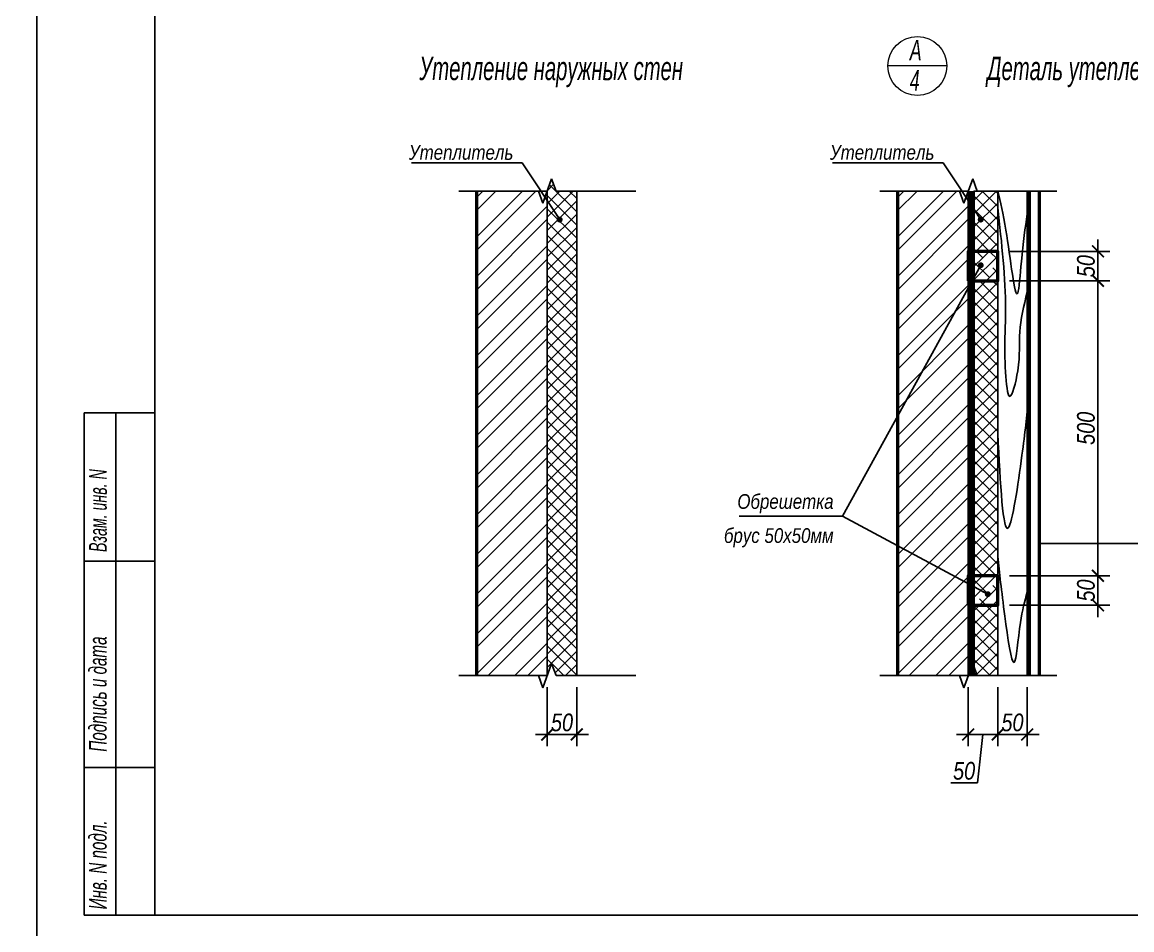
# Model space of a CAD drawing. Header units: millimetres. Extents: x 1582001 to 3303937, y 226471 to 491235.
# Drawn here: x 1875750 to 1894565, y 380605 to 395993 of the extents above; entities that cross this region are included whole.
import ezdxf
from ezdxf.enums import TextEntityAlignment as Align

# ---------------------------------------------------------------- set-up
doc = ezdxf.new("R2010")
doc.units = ezdxf.units.MM
doc.linetypes.add('ACAD_ISO03W100', pattern=[30, 12, -18])
doc.layers.get('Defpoints').update_dxf_attribs({"color": 255, "lineweight": 30})
doc.layers.add('A0-02', color=254, linetype='Continuous')
doc.layers.add('Формуляр', color=138, linetype='Continuous')
doc.layers.add('Размеры', color=7, linetype='Continuous', lineweight=18)
doc.layers.add('Штриховка', color=252, linetype='Continuous', lineweight=15)
doc.styles.add('Arch-Dim', font='ARIALNI.TTF', dxfattribs={"width": 0.98, "height": 300})
doc.styles.add('STYLE1', font='ARIALNI.TTF', dxfattribs={"height": 300})
doc.styles.add('стиль1', font='ARIALNI.TTF', dxfattribs={"width": 0.98, "height": 300})
doc.dimstyles.new('М_1', dxfattribs={"dimtxt": 250, "dimasz": 200, "dimexe": 200, "dimexo": 200, "dimgap": 50, "dimtad": 1, "dimdec": 4, "dimtxsty": 'стиль1', "dimblk": 'ARCHTICK', "dimcen": 50, "dimdle": 200, "dimadec": 0, "dimazin": 0, "dimtfac": 1, "dimtdec": 4, "dimtmove": 1, "dimatfit": 3, "dimldrblk": 'NONE', "dimfxl": 0, "dimarcsym": 0})
doc.dimstyles.new('М_10', dxfattribs={"dimtxt": 270, "dimasz": 200, "dimexe": 200, "dimexo": 200, "dimgap": 50, "dimtad": 1, "dimdec": 0, "dimlfac": 0.1, "dimzin": 0, "dimdsep": 46, "dimtxsty": 'стиль1', "dimblk": 'ARCHTICK', "dimcen": 200, "dimdle": 200, "dimadec": 0, "dimazin": 0, "dimtfac": 1, "dimtdec": 0, "dimtofl": 0, "dimtmove": 1, "dimatfit": 3, "dimldrblk": 'NONE', "dimfxl": 0, "dimtolj": 1, "dimtzin": 0, "dimarcsym": 0})
pattern_1 = [(45, (2482601.43, -611881.78), (-112.253202, 112.253202), []), (135, (2482601.43, -611881.78), (-336.759605, 112.253202), [396.875, -238.125])]
pattern_2 = [(45, (2482601.43, -611881.78), (-112.253202, 112.253202), []), (135, (2482601.43, -611881.78), (-112.253202, -112.253202), [])]

# ---------------------------------------------------------------- blocks, each defined once
blk = doc.blocks.new('_ArchTick')
at = {"color": 0, "linetype": 'ByBlock', "const_width": 0.15}
blk.add_lwpolyline([(-0.5, -0.5), (0.5, 0.5)], dxfattribs=at)
blk = doc.blocks.new('*D602')
at = {"layer": 'Defpoints', "color": 0, "lineweight": -3, "transparency": 16777216}
for p in [(1892291, 386607), (1893991, 386607), (1892291, 386107)]:
    blk.add_point(p, dxfattribs=at)
at = {"layer": 'Размеры', "color": 0, "lineweight": -2, "transparency": 16777216}
for p, q in [((1893991, 385907), (1893991, 386807)), ((1892491, 386607), (1894191, 386607)), ((1892491, 386107), (1894191, 386107))]:
    blk.add_line(p, q, dxfattribs=at)
at = {"layer": 'Размеры', "color": 0, "lineweight": -2, "transparency": 16777216, "xscale": 200, "yscale": 200, "zscale": 200}
for p, rotation in [((1893991, 386607), 90), ((1893991, 386107), 270)]:
    blk.add_blockref('_ArchTick', p, dxfattribs=dict(at, rotation=rotation))
at = {"layer": 'Размеры', "color": 0, "transparency": 16777216, "insert": (1893788, 386357), "char_height": 300, "attachment_point": 5, "rotation": 90, "style": 'стиль1'}
blk.add_mtext('\\A1;50', dxfattribs=at)
blk = doc.blocks.new('_None')
blk = doc.blocks.new('*D603')
at = {"layer": 'Defpoints', "color": 0, "lineweight": -3, "transparency": 16777216}
for p in [(1892291, 391607), (1893991, 391607), (1892291, 386607)]:
    blk.add_point(p, dxfattribs=at)
at = {"layer": 'Размеры', "color": 0, "lineweight": -2, "transparency": 16777216}
for p, q in [((1893991, 386407), (1893991, 391807)), ((1892491, 391607), (1894191, 391607)), ((1892491, 386607), (1894191, 386607))]:
    blk.add_line(p, q, dxfattribs=at)
at = {"layer": 'Размеры', "color": 0, "lineweight": -2, "transparency": 16777216, "xscale": 200, "yscale": 200, "zscale": 200}
for p, rotation in [((1893991, 391607), 90), ((1893991, 386607), 270)]:
    blk.add_blockref('_ArchTick', p, dxfattribs=dict(at, rotation=rotation))
at = {"layer": 'Размеры', "color": 0, "transparency": 16777216, "insert": (1893788, 389107), "char_height": 300, "attachment_point": 5, "rotation": 90, "style": 'стиль1'}
blk.add_mtext('\\A1;500', dxfattribs=at)
blk = doc.blocks.new('*D604')
at = {"layer": 'Defpoints', "color": 0, "lineweight": -3, "transparency": 16777216}
for p in [(1892291, 392107), (1893991, 392107), (1892291, 391607)]:
    blk.add_point(p, dxfattribs=at)
at = {"layer": 'Размеры', "color": 0, "lineweight": -2, "transparency": 16777216}
for p, q in [((1893991, 391407), (1893991, 392307)), ((1892491, 392107), (1894191, 392107)), ((1892491, 391607), (1894191, 391607))]:
    blk.add_line(p, q, dxfattribs=at)
at = {"layer": 'Размеры', "color": 0, "lineweight": -2, "transparency": 16777216, "xscale": 200, "yscale": 200, "zscale": 200}
for p, rotation in [((1893991, 392107), 90), ((1893991, 391607), 270)]:
    blk.add_blockref('_ArchTick', p, dxfattribs=dict(at, rotation=rotation))
at = {"layer": 'Размеры', "color": 0, "transparency": 16777216, "insert": (1893788, 391857), "char_height": 300, "attachment_point": 5, "rotation": 90, "style": 'стиль1'}
blk.add_mtext('\\A1;50', dxfattribs=at)
blk = doc.blocks.new('*D605')
at = {"layer": 'Defpoints', "color": 0, "lineweight": -3, "transparency": 16777216}
for p in [(1891791, 384916), (1892291, 384916), (1892291, 383916)]:
    blk.add_point(p, dxfattribs=at)
at = {"layer": 'Размеры', "color": 0, "lineweight": -2, "transparency": 16777216}
for p, q in [((1891791, 384716), (1891791, 383716)), ((1892291, 384716), (1892291, 383716)), ((1891591, 383916), (1892491, 383916)), ((1892041, 383916), (1891948, 383096)), ((1891948, 383096), (1891494, 383096))]:
    blk.add_line(p, q, dxfattribs=at)
at = {"layer": 'Размеры', "color": 0, "lineweight": -2, "transparency": 16777216, "xscale": 200, "yscale": 200, "zscale": 200, "rotation": 180}
blk.add_blockref('_ArchTick', (1891791, 383916), dxfattribs=at)
at = {"layer": 'Размеры', "color": 0, "lineweight": -2, "transparency": 16777216, "xscale": 200, "yscale": 200, "zscale": 200}
blk.add_blockref('_ArchTick', (1892291, 383916), dxfattribs=at)
at = {"layer": 'Размеры', "color": 0, "transparency": 16777216, "insert": (1891721, 383299), "char_height": 300, "attachment_point": 5, "style": 'стиль1'}
blk.add_mtext('\\A1;50', dxfattribs=at)
blk = doc.blocks.new('*D606')
at = {"layer": 'Defpoints', "color": 0, "lineweight": -3, "transparency": 16777216}
for p in [(1892291, 384916), (1892791, 384916), (1892791, 383916)]:
    blk.add_point(p, dxfattribs=at)
at = {"layer": 'Размеры', "color": 0, "lineweight": -2, "transparency": 16777216}
for p, q in [((1892291, 384716), (1892291, 383716)), ((1892791, 384716), (1892791, 383716)), ((1892091, 383916), (1892991, 383916))]:
    blk.add_line(p, q, dxfattribs=at)
at = {"layer": 'Размеры', "color": 0, "lineweight": -2, "transparency": 16777216, "xscale": 200, "yscale": 200, "zscale": 200, "rotation": 180}
blk.add_blockref('_ArchTick', (1892291, 383916), dxfattribs=at)
at = {"layer": 'Размеры', "color": 0, "lineweight": -2, "transparency": 16777216, "xscale": 200, "yscale": 200, "zscale": 200}
blk.add_blockref('_ArchTick', (1892791, 383916), dxfattribs=at)
at = {"layer": 'Размеры', "color": 0, "transparency": 16777216, "insert": (1892541, 384119), "char_height": 300, "attachment_point": 5, "style": 'стиль1'}
blk.add_mtext('\\A1;50', dxfattribs=at)
blk = doc.blocks.new('*D601')
at = {"layer": 'Defpoints', "color": 0, "lineweight": -3, "transparency": 16777216}
for p in [(1884653, 384916), (1885153, 384916), (1885153, 383916)]:
    blk.add_point(p, dxfattribs=at)
at = {"layer": 'Размеры', "color": 0, "lineweight": -2, "transparency": 16777216}
for p, q in [((1884653, 384716), (1884653, 383716)), ((1885153, 384716), (1885153, 383716)), ((1884453, 383916), (1885353, 383916))]:
    blk.add_line(p, q, dxfattribs=at)
at = {"layer": 'Размеры', "color": 0, "lineweight": -2, "transparency": 16777216, "xscale": 200, "yscale": 200, "zscale": 200, "rotation": 180}
blk.add_blockref('_ArchTick', (1884653, 383916), dxfattribs=at)
at = {"layer": 'Размеры', "color": 0, "lineweight": -2, "transparency": 16777216, "xscale": 200, "yscale": 200, "zscale": 200}
blk.add_blockref('_ArchTick', (1885153, 383916), dxfattribs=at)
at = {"layer": 'Размеры', "color": 0, "transparency": 16777216, "insert": (1884903, 384119), "char_height": 300, "attachment_point": 5, "style": 'стиль1'}
blk.add_mtext('\\A1;50', dxfattribs=at)

msp = doc.modelspace()

# ---------------------------------------------------------------- hatches: boundary and pattern name
h = msp.add_hatch()
h.set_pattern_fill('ANSI37', color=256, scale=50, style=0)
h.set_pattern_definition([(45, (521407.74, 138055.65), (-112.253202, 112.253202), []), (135, (521407.74, 138055.65), (-112.253202, -112.253202), [])])
h.paths.add_polyline_path([(1885152.6, 393128.9), (1884802.6, 393128.9), (1884727.6, 393335), (1884652.6, 393128.9), (1884652.6, 384915.5), (1884727.6, 385121.6), (1884802.6, 384915.5), (1885152.6, 384915.5)])
h = msp.add_hatch()
h.set_pattern_fill('ANSI32', color=256, scale=50, style=0)
h.set_pattern_definition([(45, (2475462.6, -611881.78), (-336.7596, 336.7596), []), (45, (2475687.1, -611881.78), (-336.7596, 336.7596), [])])
h.paths.add_polyline_path([(1883452.6, 393128.9), (1884652.6, 393128.9), (1884652.6, 384915.5), (1883452.6, 384915.5)])
h = msp.add_hatch()
h.set_pattern_fill('ANSI32', color=256, scale=50, style=0)
h.set_pattern_definition([(45, (2482601.43, -611881.78), (-336.7596, 336.7596), []), (45, (2482825.94, -611881.78), (-336.7596, 336.7596), [])])
h.paths.add_polyline_path([(1890591.4, 393128.9), (1891791.4, 393128.9), (1891791.4, 384915.5), (1890591.4, 384915.5)])
h = msp.add_hatch()
h.set_pattern_fill('ANSI37', color=256, scale=50, style=0)
h.set_pattern_definition(pattern_2)
h.paths.add_polyline_path([(1892291.4, 393128.9), (1891891.4, 393128.9), (1891891.4, 392107.4), (1892291.4, 392107.4)])
h = msp.add_hatch()
h.set_pattern_fill('ANSI38', color=256, scale=50, style=0)
h.set_pattern_definition(pattern_1)
h.paths.add_polyline_path([(1891791.4, 391607.4), (1892291.4, 391607.4), (1892291.4, 392107.4), (1891791.4, 392107.4)])
h = msp.add_hatch()
h.set_pattern_fill('ANSI37', color=256, scale=50, style=0)
h.set_pattern_definition(pattern_2)
h.paths.add_polyline_path([(1891791.4, 391607.4), (1892291.4, 391607.4), (1892291.4, 386607.4), (1891791.4, 386607.4)])
h = msp.add_hatch()
h.set_pattern_fill('ANSI38', color=256, scale=50, style=0)
h.set_pattern_definition(pattern_1)
h.paths.add_polyline_path([(1891791.4, 386107.4), (1892291.4, 386107.4), (1892291.4, 386607.4), (1891791.4, 386607.4)])
h = msp.add_hatch()
h.set_pattern_fill('ANSI37', color=256, scale=50, style=0)
h.set_pattern_definition(pattern_2)
h.paths.add_polyline_path([(1892291.4, 386107.4), (1891791.4, 386107.4), (1891791.4, 384915.5), (1892291.4, 384915.5)])

# ---------------------------------------------------------------- linework, layer by layer
for p, q in [((1884577.6, 392922.9), (1884727.6, 393335)), ((1884727.6, 393335), (1884802.6, 393128.9)), ((1891716.4, 392922.9), (1891866.4, 393335)), ((1891866.4, 393335), (1891941.4, 393128.9)), ((1884502.6, 393128.9), (1884577.6, 392922.9)), ((1891641.4, 393128.9), (1891716.4, 392922.9)), ((1884577.6, 384709.5), (1884727.6, 385121.6)), ((1884727.6, 385121.6), (1884802.6, 384915.5)), ((1891716.4, 384709.5), (1891866.4, 385121.6)), ((1891866.4, 385121.6), (1891941.4, 384915.5)), ((1884502.6, 384915.5), (1884577.6, 384709.5)), ((1891641.4, 384915.5), (1891716.4, 384709.5))]:
    msp.add_line(p, q)
at = {"linetype": 'Continuous'}
for points in [[(1883152.6, 393128.9), (1884502.6, 393128.9)], [(1884802.6, 393128.9), (1886152.6, 393128.9)], [(1890291.4, 393128.9), (1891641.4, 393128.9)], [(1891941.4, 393128.9), (1893291.4, 393128.9)], [(1883152.6, 384915.5), (1884502.6, 384915.5)], [(1884802.6, 384915.5), (1886152.6, 384915.5)], [(1890291.4, 384915.5), (1891641.4, 384915.5)], [(1891941.4, 384915.5), (1893291.4, 384915.5)]]:
    msp.add_lwpolyline(points, dxfattribs=at)
at = {"lineweight": 50}
for points in [[(1883452.6, 393128.9), (1883452.6, 384915.5)], [(1890591.4, 393128.9), (1890591.4, 384915.5)], [(1892991.4, 393128.9), (1892991.4, 384915.5)]]:
    msp.add_lwpolyline(points, dxfattribs=at)
for points in [[(1883452.6, 393128.9), (1884652.6, 393128.9), (1884652.6, 384915.5), (1883452.6, 384915.5)], [(1890591.4, 393128.9), (1891791.4, 393128.9), (1891791.4, 384915.5), (1890591.4, 384915.5)], [(1892291.4, 393128.9), (1891891.4, 393128.9), (1891891.4, 392107.4), (1892291.4, 392107.4)], [(1891791.4, 391607.4), (1892291.4, 391607.4), (1892291.4, 386607.4), (1891791.4, 386607.4)], [(1892291.4, 386107.4), (1891791.4, 386107.4), (1891791.4, 384915.5), (1892291.4, 384915.5)]]:
    msp.add_lwpolyline(points, close=True)
for points in [[(1884652.6, 393128.9), (1884652.6, 384915.5)], [(1885152.6, 393128.9), (1885152.6, 384915.5)], [(1891791.4, 393128.9), (1891791.4, 384915.5)], [(1891891.4, 393128.9), (1891891.4, 384915.5)], [(1892291.4, 393128.9), (1892291.4, 384915.5)], [(1892791.4, 393128.9), (1892791.4, 384915.5)], [(1892841.4, 393128.9), (1892841.4, 384915.5)], [(1892991.4, 387152.3), (1895104.9, 387152.3), (1903978.2, 387152.3)]]:
    msp.add_lwpolyline(points)
at = {"linetype": 'ACAD_ISO03W100', "ltscale": 30}
for points, const_width in [([(1891841.4, 393128.9), (1891841.4, 384915.5)], 100), ([(1892816.4, 393128.9), (1892816.4, 384915.5)], 50)]:
    msp.add_lwpolyline(points, dxfattribs=dict(at, const_width=const_width))
at = {"lineweight": 50}
for points in [[(1891791.4, 391607.4), (1892291.4, 391607.4), (1892291.4, 392107.4), (1891791.4, 392107.4)], [(1891791.4, 386107.4), (1892291.4, 386107.4), (1892291.4, 386607.4), (1891791.4, 386607.4)]]:
    msp.add_lwpolyline(points, close=True, dxfattribs=at)
for points in [[(1892291.4, 393128.9), (1892430.5, 392466.1), (1892630.7, 391400.6), (1892691.6, 391935.8), (1892791.4, 392743.6)], [(1892291.4, 392853.3), (1892424.8, 391131.3), (1892424.8, 390059.2), (1892493.3, 389648.7), (1892630.2, 390082.1), (1892664.5, 390743.5), (1892791.4, 391416.4)], [(1892291.4, 389022.2), (1892469.8, 387419), (1892702.5, 388651.9), (1892816.4, 389609)], [(1892291.4, 386936.8), (1892411.8, 385920.1), (1892568.5, 385137.1), (1892676.3, 385812.5), (1892791.4, 386331.2)]]:
    msp.add_spline(points, degree=3)
at = {"layer": 'Формуляр'}
for p, q in [((1876800.3, 380854.9), (1876800.3, 389367.1)), ((1878000.3, 389367.1), (1876800.3, 389367.1)), ((1877339.7, 380854.9), (1877339.7, 389367.1)), ((1878000.3, 386854.9), (1876800.3, 386854.9)), ((1878000.3, 383354.9), (1876800.3, 383354.9)), ((1878000.3, 383354.9), (1876800.3, 383354.9)), ((1878000.3, 380854.9), (1876800.3, 380854.9))]:
    msp.add_line(p, q, dxfattribs=at)
at = {"layer": 'Формуляр', "color": 0}
for points in [[(1834000.4, 410054.8), (1876000.3, 410054.8), (1876000.3, 380354.9), (1834000.4, 380354.9)], [(1878000.3, 380854.9), (1878000.3, 409544.8), (1917500.3, 409544.8), (1917500.3, 380854.9)]]:
    msp.add_lwpolyline(points, close=True, dxfattribs=at)
at = {"layer": 'Формуляр'}
msp.add_lwpolyline([(1876000.3, 410054.8), (1918000.3, 410054.8), (1918000.3, 380354.9), (1876000.3, 380354.9)], close=True, dxfattribs=at)
at = {"layer": 'Штриховка', "color": 0}
msp.add_line((1891429.5, 395250.8), (1890429.5, 395250.8), dxfattribs=at)
msp.add_circle((1890929.5, 395250.8), 500, dxfattribs=at)

# ---------------------------------------------------------------- texts
at = {"ltscale": 2, "style": 'STYLE1', "width": 0.75}
for s, p in [('Утепление наружных стен', (1884719.4, 395210.1)), ('Деталь утепления стены сауны', (1894832.1, 395210.1))]:
    msp.add_text(s, height=400, dxfattribs=at).set_placement(p, align=Align.MIDDLE_CENTER)
at = {"char_height": 250, "attachment_point": 9, "style": 'STYLE1'}
for s, insert in [('Утеплитель', (1884077.7, 393656.9)), ('Утеплитель', (1891216.5, 393656.9)), ('Обрешетка', (1889508.2, 387666.3)), ('брус 50х50мм', (1889508.2, 387088.6))]:
    msp.add_mtext(s, dxfattribs=dict(at, insert=insert))
at = {"layer": 'A0-02', "color": 0, "style": 'Arch-Dim', "width": 0.75}
for s, p in [('А', (1890800.1, 395343.4)), ('4', (1890800.1, 394832.2))]:
    msp.add_text(s, height=350, dxfattribs=at).set_placement(p)
at = {"layer": 'Формуляр', "linetype": 'Continuous', "style": 'STYLE1'}
for s, width, p in [('Взам. инв. N', 0.7, (1877184.3, 387010.3)), ('Подпись и дата', 0.75, (1877181.5, 383624.7)), ('Инв. N подл.', 0.75, (1877181.5, 380951.3))]:
    msp.add_text(s, height=300, rotation=90, dxfattribs=dict(at, width=width)).set_placement(p)

# ---------------------------------------------------------------- dimensions: what is measured, and where the dimension line sits
at = {"layer": 'Размеры'}
for base, p1, p2, picture, middle in [((1893991.4, 392107.4), (1892291.4, 391607.4), (1892291.4, 392107.4), '*D604', (1893788.3, 391857.4)), ((1893991.4, 391607.4), (1892291.4, 386607.4), (1892291.4, 391607.4), '*D603', (1893788.3, 389107.4)), ((1893991.4, 386607.4), (1892291.4, 386107.4), (1892291.4, 386607.4), '*D602', (1893788.3, 386357.4))]:
    dim = msp.add_linear_dim(base=base, p1=p1, p2=p2, angle=90, dimstyle='М_10', dxfattribs=at)
    dim.commit()
    dim.dimension.update_dxf_attribs({"geometry": picture, "text_midpoint": middle})
for base, p1, p2, picture, middle in [((1885152.6, 383915.5), (1884652.6, 384915.5), (1885152.6, 384915.5), '*D601', (1884902.6, 384118.7)), ((1892791.4, 383915.5), (1892291.4, 384915.5), (1892791.4, 384915.5), '*D606', (1892541.4, 384118.7))]:
    dim = msp.add_linear_dim(base=base, p1=p1, p2=p2, dimstyle='М_10', dxfattribs=at)
    dim.commit()
    dim.dimension.update_dxf_attribs({"geometry": picture, "text_midpoint": middle})
dim = msp.add_linear_dim(base=(1892291.4, 383915.5), p1=(1891791.4, 384915.5), p2=(1892291.4, 384915.5), dimstyle='М_10', dxfattribs=at)
dim.commit()
dim.dimension.update_dxf_attribs({"geometry": '*D605', "text_midpoint": (1891898.2, 383095.5), "dimtype": 160})

# ---------------------------------------------------------------- leaders
at = {"annotation_type": 0, "has_hookline": 1, "hookline_direction": 1}
for points, text_width in [([(1884864.1, 392645.9), (1884227.7, 393606.9), (1884127.7, 393606.9)], 1729.2), ([(1892002.9, 392645.9), (1891366.5, 393606.9), (1891266.5, 393606.9)], 1729.2), ([(1892002.9, 391872.6), (1889658.2, 387616.3), (1889558.2, 387616.3)], 1601)]:
    msp.add_leader(points, dimstyle='М_1', override={"dimasz": 100, "dimgap": 50, "dimtad": 1, "dimldrblk": 'DOT'}, dxfattribs=dict(at, text_width=text_width))
msp.add_leader([(1892122.3, 386295.2), (1889658.2, 387616.3)], dimstyle='М_1', override={"dimasz": 100, "dimldrblk": 'DOT'})

doc.saveas('drawing.dxf')
